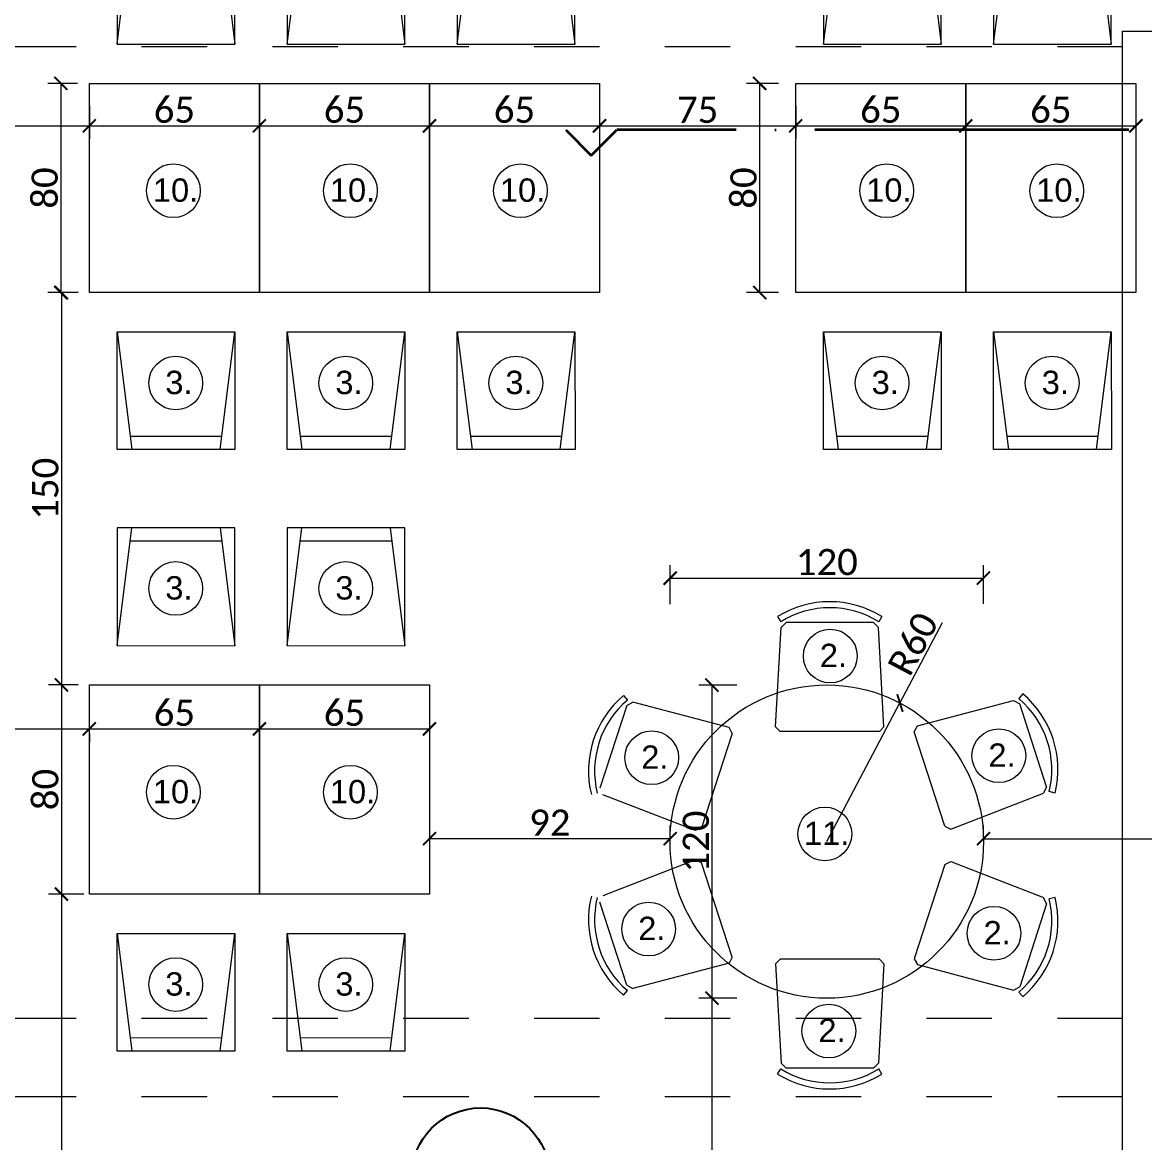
# Model space of a CAD drawing. Header units: centimetres. Extents: x -26724 to 60145, y -23645 to 6771.
# Drawn here: x -19780.6 to -19351.7, y -2140.3 to -1712 of the extents above; entities that cross this region are included whole.
import ezdxf

# ---------------------------------------------------------------- set-up
doc = ezdxf.new("R2010")
doc.units = ezdxf.units.CM
for name, pattern in [('ACAD_ISO04W100', [30, 24, -3, 0, -3]), ('AUSGEZOGEN', [0]), ('DALEKOVOD_VN', [5, 2.5, -2.5])]:
    doc.linetypes.add(name, pattern=pattern)
doc.layers.add('3.IZGLED 2', color=7, linetype='Continuous', lineweight=9, true_color=0x4a4a4a)
doc.layers.add('IZGLED 2', color=253, linetype='Continuous', lineweight=9, true_color=0x828282)
for name, color, linetype, lineweight in [('4.KOTE', 88, 'Continuous', 15), ('namestaj', 8, 'Continuous', 9), ('namjestaj', 150, 'Continuous', 5)]:
    doc.layers.add(name, color=color, linetype=linetype, lineweight=lineweight)
doc.layers.add('pozicije', color=7, linetype='Continuous')
doc.styles.add('0.15', font='arial.ttf', dxfattribs={"height": 0.15})
doc.styles.get("Standard").update_dxf_attribs({"font": 'calibri.ttf'})
doc.dimstyles.new('ja 1 50', dxfattribs={"dimtxt": 10, "dimasz": 5, "dimexe": 5, "dimexo": 5, "dimgap": 1, "dimtad": 1, "dimdec": 0, "dimtxsty": 'Standard', "dimblk": 'ARCHTICK', "dimcen": 2.5, "dimclrd": 256, "dimclrt": 7, "dimadec": 0, "dimazin": 0, "dimtfac": 1, "dimtdec": 0, "dimtix": 1, "dimtmove": 1, "dimatfit": 3, "dimldrblk": 'ARCHTICK', "dimfxl": 10, "dimfxlon": 1, "dimlwd": 0, "dimlwe": 9, "dimarcsym": 0})

# ---------------------------------------------------------------- blocks, each defined once
blk = doc.blocks.new('tttt')
at = {"layer": 'namjestaj', "linetype": 'AUSGEZOGEN', "transparency": 33554687}
for p, q in [((983.55, 1394.01, 13.5), (984.77, 1392.04, 13.5)), ((1023.41, 1394.01, 13.5), (1022.19, 1392.04, 13.5)), ((982.74, 1351.88, 13.5), (984.85, 1389.85, 13.5)), ((984.85, 1389.85, 13.5), (986.81, 1391.7, 13.5)), ((1020.14, 1391.7, 13.5), (986.81, 1391.7, 13.5)), ((1020.14, 1391.7, 13.5), (1022.09, 1389.85, 13.5)), ((1024.2, 1351.88, 13.5), (1022.09, 1389.85, 13.5)), ((1077.28, 1364.41, 13.5), (1075.79, 1362.64, 13.5)), ((925.86, 1360.02, 13.5), (915.56, 1328.32, 13.5)), ((924.68, 1363.84, 13.5), (926.17, 1362.07, 13.5)), ((925.86, 1360.02, 13.5), (928.23, 1361.31, 13.5)), ((964.99, 1351.58, 13.5), (928.23, 1361.31, 13.5)), ((1036.97, 1352.16, 13.5), (1073.73, 1361.88, 13.5)), ((1073.73, 1361.88, 13.5), (1076.09, 1360.6, 13.5)), ((1086.39, 1328.89, 13.5), (1076.09, 1360.6, 13.5)), ((966.21, 1349.34, 13.5), (964.99, 1351.58, 13.5)), ((984.49, 1350.03, 13.5), (982.74, 1351.88, 13.5)), ((1022.45, 1350.03, 13.5), (1024.2, 1351.88, 13.5)), ((1035.75, 1349.92, 13.5), (1036.97, 1352.16, 13.5)), ((966.21, 1349.34, 13.5), (954.47, 1313.24, 13.5)), ((1022.45, 1350.03, 13.5), (984.49, 1350.03, 13.5)), ((1047.48, 1313.82, 13.5), (1035.75, 1349.92, 13.5)), ((952.18, 1312.15, 13.5), (916.72, 1325.89, 13.5)), ((1049.78, 1312.73, 13.5), (1085.24, 1326.46, 13.5)), ((1086.39, 1328.89, 13.5), (1085.24, 1326.46, 13.5)), ((1089.6, 1326.5, 13.5), (1087.35, 1327.05, 13.5)), ((954.47, 1313.24, 13.5), (952.18, 1312.15, 13.5)), ((1047.48, 1313.82, 13.5), (1049.78, 1312.73, 13.5)), ((952.18, 1300.92, 13.5), (916.72, 1287.18, 13.5)), ((954.47, 1299.83, 13.5), (952.18, 1300.92, 13.5)), ((966.21, 1263.72, 13.5), (954.47, 1299.83, 13.5)), ((1047.48, 1299.25, 13.5), (1049.78, 1300.34, 13.5)), ((1049.78, 1300.34, 13.5), (1085.24, 1286.6, 13.5)), ((1047.48, 1299.25, 13.5), (1035.75, 1263.14, 13.5)), ((925.86, 1253.05, 13.5), (915.56, 1284.75, 13.5)), ((1086.39, 1284.17, 13.5), (1076.09, 1252.47, 13.5)), ((1086.39, 1284.17, 13.5), (1085.24, 1286.6, 13.5)), ((1089.6, 1286.56, 13.5), (1087.35, 1286.01, 13.5)), ((964.99, 1261.49, 13.5), (928.23, 1251.76, 13.5)), ((966.21, 1263.72, 13.5), (964.99, 1261.49, 13.5)), ((984.49, 1263.04, 13.5), (982.74, 1261.19, 13.5)), ((982.74, 1261.19, 13.5), (984.85, 1223.22, 13.5)), ((1022.45, 1263.04, 13.5), (984.49, 1263.04, 13.5)), ((1024.2, 1261.19, 13.5), (1022.09, 1223.22, 13.5)), ((1022.45, 1263.04, 13.5), (1024.2, 1261.19, 13.5)), ((1035.75, 1263.14, 13.5), (1036.97, 1260.91, 13.5)), ((1036.97, 1260.91, 13.5), (1073.73, 1251.18, 13.5)), ((925.86, 1253.05, 13.5), (928.23, 1251.76, 13.5)), ((1073.73, 1251.18, 13.5), (1076.09, 1252.47, 13.5)), ((924.68, 1249.23, 13.5), (926.17, 1250.99, 13.5)), ((1077.28, 1248.66, 13.5), (1075.79, 1250.42, 13.5)), ((984.85, 1223.22, 13.5), (986.81, 1221.37, 13.5)), ((1020.14, 1221.37, 13.5), (1022.09, 1223.22, 13.5)), ((983.55, 1219.06, 13.5), (984.77, 1221.03, 13.5)), ((1020.14, 1221.37, 13.5), (986.81, 1221.37, 13.5)), ((1023.41, 1219.06, 13.5), (1022.19, 1221.03, 13.5))]:
    blk.add_line(p, q, dxfattribs=at)
blk.add_circle((1002.36, 1307.97, 13.5), 59.9, dxfattribs=at)
for centre, radius, start, end in [((1003.48, 1361.87, 13.5), 37.82, 58.1974, 121.8026), ((1003.48, 1361.87, 13.5), 35.5, 58.1974, 121.8026), ((1052.87, 1335.52, 13.5), 37.82, 346.1974, 49.8026), ((949.08, 1334.95, 13.5), 37.82, 130.1974, 193.8026), ((949.08, 1334.95, 13.5), 35.5, 130.1974, 193.8026), ((1052.87, 1335.52, 13.5), 35.5, 346.1974, 49.8026), ((949.08, 1278.11, 13.5), 37.82, 166.1974, 229.8026), ((949.08, 1278.11, 13.5), 35.5, 166.1974, 229.8026), ((1052.87, 1277.54, 13.5), 35.5, 310.1974, 13.8026), ((1052.87, 1277.54, 13.5), 37.82, 310.1974, 13.8026), ((1003.48, 1251.2, 13.5), 37.82, 238.1974, 301.8026), ((1003.48, 1251.2, 13.5), 35.5, 238.1974, 301.8026)]:
    blk.add_arc(centre, radius, start, end, dxfattribs=at)
blk = doc.blocks.new('hzzzzzzz')
at = {"layer": 'namjestaj', "transparency": 33554687}
for p, q in [((620.48, 1677.08, 13.5), (626.13, 1722.08, 13.5)), ((620.5, 1722.08, 13.5), (620.48, 1677.08, 13.5)), ((665.5, 1722.06, 13.5), (620.5, 1722.08, 13.5)), ((620.5, 1722.08, 13.5), (620.5, 1722.08, 13.5)), ((659.88, 1722.06, 13.5), (665.48, 1677.06, 13.5)), ((665.48, 1677.06, 13.5), (665.5, 1722.06, 13.5)), ((660.5, 1717.06, 13.5), (625.5, 1717.08, 13.5)), ((620.48, 1677.08, 13.5), (665.48, 1677.06, 13.5)), ((609.86, 1582.06, 13.5), (609.86, 1662.06, 13.5)), ((609.86, 1662.06, 13.5), (674.86, 1662.06, 13.5)), ((674.86, 1662.06, 13.5), (674.86, 1582.06, 13.5)), ((674.86, 1582.06, 13.5), (609.86, 1582.06, 13.5)), ((609.86, 1582.06, 13.5), (609.86, 1582.06, 13.5)), ((620.48, 1567.04, 13.5), (665.48, 1567.06, 13.5)), ((620.48, 1567.04, 13.5), (626.13, 1522.04, 13.5)), ((620.5, 1522.04, 13.5), (620.48, 1567.04, 13.5)), ((659.88, 1522.06, 13.5), (665.48, 1567.06, 13.5)), ((665.48, 1567.06, 13.5), (665.5, 1522.06, 13.5)), ((660.5, 1527.06, 13.5), (625.5, 1527.04, 13.5)), ((665.5, 1522.06, 13.5), (620.5, 1522.04, 13.5)), ((620.5, 1522.04, 13.5), (620.5, 1522.04, 13.5))]:
    blk.add_line(p, q, dxfattribs=at)
blk = doc.blocks.new('_ArchTick')
at = {"color": 0, "linetype": 'ByBlock', "const_width": 0.15}
blk.add_lwpolyline([(-0.5, -0.5), (0.5, 0.5)], dxfattribs=at)
blk = doc.blocks.new('*D2530')
at = {"layer": '4.KOTE', "color": 0, "lineweight": 9, "transparency": 16777216}
for p, q in [((-19755.07, -1743.84), (-19755.07, -1756.5)), ((-19835.03, -1747.23), (-19835.03, -1756.5))]:
    blk.add_line(p, q, dxfattribs=at)
at = {"layer": '4.KOTE', "lineweight": 0, "transparency": 16777216}
blk.add_line((-19835.03, -1751.5), (-19755.07, -1751.5), dxfattribs=at)
at = {"layer": 'Defpoints', "color": 0, "transparency": 16777216}
for p in [(-19835.03, -1735.26, 27), (-19755.07, -1735.26, 13.5), (-19755.07, -1751.5)]:
    blk.add_point(p, dxfattribs=at)
at = {"layer": '4.KOTE', "lineweight": 0, "transparency": 16777216, "xscale": 5, "yscale": 5, "zscale": 5, "rotation": 180}
blk.add_blockref('_ArchTick', (-19835.03, -1751.5), dxfattribs=at)
at = {"layer": '4.KOTE', "lineweight": 0, "transparency": 16777216, "xscale": 5, "yscale": 5, "zscale": 5}
blk.add_blockref('_ArchTick', (-19755.07, -1751.5), dxfattribs=at)
at = {"layer": '4.KOTE', "color": 7, "transparency": 16777216, "insert": (-19795.05, -1745.38), "char_height": 10, "attachment_point": 5}
blk.add_mtext('80', dxfattribs=at)
blk = doc.blocks.new('*D2531')
at = {"layer": '4.KOTE', "color": 0, "lineweight": 9, "transparency": 16777216}
for p, q in [((-19755.07, -1743.84), (-19755.07, -1756.5)), ((-19690.07, -1743.84), (-19690.07, -1756.5))]:
    blk.add_line(p, q, dxfattribs=at)
at = {"layer": '4.KOTE', "lineweight": 0, "transparency": 16777216}
blk.add_line((-19755.07, -1751.5), (-19690.07, -1751.5), dxfattribs=at)
at = {"layer": 'Defpoints', "color": 0, "transparency": 16777216}
for p in [(-19755.07, -1735.26, 13.5), (-19690.07, -1735.26, 13.5), (-19690.07, -1751.5)]:
    blk.add_point(p, dxfattribs=at)
at = {"layer": '4.KOTE', "lineweight": 0, "transparency": 16777216, "xscale": 5, "yscale": 5, "zscale": 5, "rotation": 180}
blk.add_blockref('_ArchTick', (-19755.07, -1751.5), dxfattribs=at)
at = {"layer": '4.KOTE', "lineweight": 0, "transparency": 16777216, "xscale": 5, "yscale": 5, "zscale": 5}
blk.add_blockref('_ArchTick', (-19690.07, -1751.5), dxfattribs=at)
at = {"layer": '4.KOTE', "color": 7, "transparency": 16777216, "insert": (-19722.57, -1745.38), "char_height": 10, "attachment_point": 5}
blk.add_mtext('65', dxfattribs=at)
blk = doc.blocks.new('*D2532')
at = {"layer": '4.KOTE', "color": 0, "lineweight": 9, "transparency": 16777216}
for p, q in [((-19690.07, -1743.84), (-19690.07, -1756.5)), ((-19625.07, -1743.84), (-19625.07, -1756.5))]:
    blk.add_line(p, q, dxfattribs=at)
at = {"layer": '4.KOTE', "lineweight": 0, "transparency": 16777216}
blk.add_line((-19690.07, -1751.5), (-19625.07, -1751.5), dxfattribs=at)
at = {"layer": 'Defpoints', "color": 0, "transparency": 16777216}
for p in [(-19690.07, -1735.26, 13.5), (-19625.07, -1735.26, 13.5), (-19625.07, -1751.5)]:
    blk.add_point(p, dxfattribs=at)
at = {"layer": '4.KOTE', "lineweight": 0, "transparency": 16777216, "xscale": 5, "yscale": 5, "zscale": 5, "rotation": 180}
blk.add_blockref('_ArchTick', (-19690.07, -1751.5), dxfattribs=at)
at = {"layer": '4.KOTE', "lineweight": 0, "transparency": 16777216, "xscale": 5, "yscale": 5, "zscale": 5}
blk.add_blockref('_ArchTick', (-19625.07, -1751.5), dxfattribs=at)
at = {"layer": '4.KOTE', "color": 7, "transparency": 16777216, "insert": (-19657.57, -1745.38), "char_height": 10, "attachment_point": 5}
blk.add_mtext('65', dxfattribs=at)
blk = doc.blocks.new('*D2533')
at = {"layer": '4.KOTE', "color": 0, "lineweight": 9, "transparency": 16777216}
for p, q in [((-19625.07, -1743.84), (-19625.07, -1756.5)), ((-19560.07, -1743.84), (-19560.07, -1756.5))]:
    blk.add_line(p, q, dxfattribs=at)
at = {"layer": '4.KOTE', "lineweight": 0, "transparency": 16777216}
blk.add_line((-19625.07, -1751.5), (-19560.07, -1751.5), dxfattribs=at)
at = {"layer": 'Defpoints', "color": 0, "transparency": 16777216}
for p in [(-19625.07, -1735.26, 13.5), (-19560.07, -1735.26, 13.5), (-19560.07, -1751.5)]:
    blk.add_point(p, dxfattribs=at)
at = {"layer": '4.KOTE', "lineweight": 0, "transparency": 16777216, "xscale": 5, "yscale": 5, "zscale": 5, "rotation": 180}
blk.add_blockref('_ArchTick', (-19625.07, -1751.5), dxfattribs=at)
at = {"layer": '4.KOTE', "lineweight": 0, "transparency": 16777216, "xscale": 5, "yscale": 5, "zscale": 5}
blk.add_blockref('_ArchTick', (-19560.07, -1751.5), dxfattribs=at)
at = {"layer": '4.KOTE', "color": 7, "transparency": 16777216, "insert": (-19592.57, -1745.38), "char_height": 10, "attachment_point": 5}
blk.add_mtext('65', dxfattribs=at)
blk = doc.blocks.new('*D2534')
at = {"layer": '4.KOTE', "color": 0, "lineweight": 9, "transparency": 16777216}
for p, q in [((-19560.07, -1743.84), (-19560.07, -1756.5)), ((-19485.07, -1743.84), (-19485.07, -1756.5))]:
    blk.add_line(p, q, dxfattribs=at)
at = {"layer": '4.KOTE', "lineweight": 0, "transparency": 16777216}
blk.add_line((-19560.07, -1751.5), (-19485.07, -1751.5), dxfattribs=at)
at = {"layer": 'Defpoints', "color": 0, "transparency": 16777216}
for p in [(-19560.07, -1735.26, 13.5), (-19485.07, -1735.26, 13.5), (-19485.07, -1751.5)]:
    blk.add_point(p, dxfattribs=at)
at = {"layer": '4.KOTE', "lineweight": 0, "transparency": 16777216, "xscale": 5, "yscale": 5, "zscale": 5, "rotation": 180}
blk.add_blockref('_ArchTick', (-19560.07, -1751.5), dxfattribs=at)
at = {"layer": '4.KOTE', "lineweight": 0, "transparency": 16777216, "xscale": 5, "yscale": 5, "zscale": 5}
blk.add_blockref('_ArchTick', (-19485.07, -1751.5), dxfattribs=at)
at = {"layer": '4.KOTE', "color": 7, "transparency": 16777216, "insert": (-19522.57, -1745.43), "char_height": 10, "attachment_point": 5}
blk.add_mtext('75', dxfattribs=at)
blk = doc.blocks.new('*D2535')
at = {"layer": '4.KOTE', "color": 0, "lineweight": 9, "transparency": 16777216}
for p, q in [((-19485.07, -1743.84), (-19485.07, -1756.5)), ((-19420.07, -1744.91), (-19420.07, -1756.5))]:
    blk.add_line(p, q, dxfattribs=at)
at = {"layer": '4.KOTE', "lineweight": 0, "transparency": 16777216}
blk.add_line((-19485.07, -1751.5), (-19420.07, -1751.5), dxfattribs=at)
at = {"layer": 'Defpoints', "color": 0, "transparency": 16777216}
for p in [(-19485.07, -1735.26, 13.5), (-19420.07, -1740.06, 13.5), (-19420.07, -1751.5)]:
    blk.add_point(p, dxfattribs=at)
at = {"layer": '4.KOTE', "lineweight": 0, "transparency": 16777216, "xscale": 5, "yscale": 5, "zscale": 5, "rotation": 180}
blk.add_blockref('_ArchTick', (-19485.07, -1751.5), dxfattribs=at)
at = {"layer": '4.KOTE', "lineweight": 0, "transparency": 16777216, "xscale": 5, "yscale": 5, "zscale": 5}
blk.add_blockref('_ArchTick', (-19420.07, -1751.5), dxfattribs=at)
at = {"layer": '4.KOTE', "color": 7, "transparency": 16777216, "insert": (-19452.57, -1745.38), "char_height": 10, "attachment_point": 5}
blk.add_mtext('65', dxfattribs=at)
blk = doc.blocks.new('*D2536')
at = {"layer": '4.KOTE', "color": 0, "lineweight": 9, "transparency": 16777216}
for p, q in [((-19420.07, -1744.91), (-19420.07, -1756.5)), ((-19355.07, -1743.84), (-19355.07, -1756.5))]:
    blk.add_line(p, q, dxfattribs=at)
at = {"layer": '4.KOTE', "lineweight": 0, "transparency": 16777216}
blk.add_line((-19420.07, -1751.5), (-19355.07, -1751.5), dxfattribs=at)
at = {"layer": 'Defpoints', "color": 0, "transparency": 16777216}
for p in [(-19355.07, -1735.26, 13.5), (-19420.07, -1740.06, 13.5), (-19355.07, -1751.5)]:
    blk.add_point(p, dxfattribs=at)
at = {"layer": '4.KOTE', "lineweight": 0, "transparency": 16777216, "xscale": 5, "yscale": 5, "zscale": 5, "rotation": 180}
blk.add_blockref('_ArchTick', (-19420.07, -1751.5), dxfattribs=at)
at = {"layer": '4.KOTE', "lineweight": 0, "transparency": 16777216, "xscale": 5, "yscale": 5, "zscale": 5}
blk.add_blockref('_ArchTick', (-19355.07, -1751.5), dxfattribs=at)
at = {"layer": '4.KOTE', "color": 7, "transparency": 16777216, "insert": (-19387.57, -1745.38), "char_height": 10, "attachment_point": 5}
blk.add_mtext('65', dxfattribs=at)
blk = doc.blocks.new('*D2545')
at = {"layer": '4.KOTE', "color": 0, "lineweight": 9, "transparency": 16777216}
for p, q in [((-19835.03, -1979.23), (-19835.03, -1987.1)), ((-19755.07, -1983.83), (-19755.07, -1987.1))]:
    blk.add_line(p, q, dxfattribs=at)
at = {"layer": '4.KOTE', "lineweight": 0, "transparency": 16777216}
blk.add_line((-19835.03, -1982.1), (-19755.07, -1982.1), dxfattribs=at)
at = {"layer": 'Defpoints', "color": 0, "transparency": 16777216}
for p in [(-19835.03, -1970.47, 27), (-19755.07, -1982.1, 13.5), (-19755.07, -1982.1)]:
    blk.add_point(p, dxfattribs=at)
at = {"layer": '4.KOTE', "lineweight": 0, "transparency": 16777216, "xscale": 5, "yscale": 5, "zscale": 5, "rotation": 180}
blk.add_blockref('_ArchTick', (-19835.03, -1982.1), dxfattribs=at)
at = {"layer": '4.KOTE', "lineweight": 0, "transparency": 16777216, "xscale": 5, "yscale": 5, "zscale": 5}
blk.add_blockref('_ArchTick', (-19755.07, -1982.1), dxfattribs=at)
at = {"layer": '4.KOTE', "color": 7, "transparency": 16777216, "insert": (-19795.05, -1975.97), "char_height": 10, "attachment_point": 5}
blk.add_mtext('80', dxfattribs=at)
blk = doc.blocks.new('*D2546')
at = {"layer": '4.KOTE', "lineweight": 0, "transparency": 16777216}
blk.add_line((-19755.07, -1982.1), (-19690.07, -1982.1), dxfattribs=at)
at = {"layer": '4.KOTE', "color": 0, "lineweight": 9, "transparency": 16777216}
for p, q in [((-19755.07, -1983.83), (-19755.07, -1987.1)), ((-19690.07, -1983.83), (-19690.07, -1987.1))]:
    blk.add_line(p, q, dxfattribs=at)
at = {"layer": 'Defpoints', "color": 0, "transparency": 16777216}
for p in [(-19755.07, -1982.1, 13.5), (-19690.07, -1982.1, 13.5), (-19690.07, -1982.1)]:
    blk.add_point(p, dxfattribs=at)
at = {"layer": '4.KOTE', "lineweight": 0, "transparency": 16777216, "xscale": 5, "yscale": 5, "zscale": 5, "rotation": 180}
blk.add_blockref('_ArchTick', (-19755.07, -1982.1), dxfattribs=at)
at = {"layer": '4.KOTE', "lineweight": 0, "transparency": 16777216, "xscale": 5, "yscale": 5, "zscale": 5}
blk.add_blockref('_ArchTick', (-19690.07, -1982.1), dxfattribs=at)
at = {"layer": '4.KOTE', "color": 7, "transparency": 16777216, "insert": (-19722.57, -1975.98), "char_height": 10, "attachment_point": 5}
blk.add_mtext('65', dxfattribs=at)
blk = doc.blocks.new('*D2547')
at = {"layer": '4.KOTE', "color": 0, "lineweight": 9, "transparency": 16777216}
for p, q in [((-19625.07, -1978.15), (-19625.07, -1987.1)), ((-19690.07, -1983.83), (-19690.07, -1987.1))]:
    blk.add_line(p, q, dxfattribs=at)
at = {"layer": '4.KOTE', "lineweight": 0, "transparency": 16777216}
blk.add_line((-19690.07, -1982.1), (-19625.07, -1982.1), dxfattribs=at)
at = {"layer": 'Defpoints', "color": 0, "transparency": 16777216}
for p in [(-19625.07, -1974.78, 13.5), (-19690.07, -1982.1, 13.5), (-19625.07, -1982.1)]:
    blk.add_point(p, dxfattribs=at)
at = {"layer": '4.KOTE', "lineweight": 0, "transparency": 16777216, "xscale": 5, "yscale": 5, "zscale": 5, "rotation": 180}
blk.add_blockref('_ArchTick', (-19690.07, -1982.1), dxfattribs=at)
at = {"layer": '4.KOTE', "lineweight": 0, "transparency": 16777216, "xscale": 5, "yscale": 5, "zscale": 5}
blk.add_blockref('_ArchTick', (-19625.07, -1982.1), dxfattribs=at)
at = {"layer": '4.KOTE', "color": 7, "transparency": 16777216, "insert": (-19657.57, -1975.98), "char_height": 10, "attachment_point": 5}
blk.add_mtext('65', dxfattribs=at)
blk = doc.blocks.new('*D2548')
at = {"layer": '4.KOTE', "color": 0, "lineweight": 9, "transparency": 16777216}
for p, q in [((-19759.54, -1735.26), (-19770.98, -1735.26)), ((-19759.54, -1815.26), (-19770.98, -1815.26))]:
    blk.add_line(p, q, dxfattribs=at)
at = {"layer": '4.KOTE', "lineweight": 0, "transparency": 16777216}
blk.add_line((-19765.98, -1735.26), (-19765.98, -1815.26), dxfattribs=at)
at = {"layer": 'Defpoints', "color": 0, "transparency": 16777216}
for p in [(-19755.07, -1735.26, 13.5), (-19765.98, -1815.26), (-19755.07, -1815.26, 13.5)]:
    blk.add_point(p, dxfattribs=at)
at = {"layer": '4.KOTE', "lineweight": 0, "transparency": 16777216, "xscale": 5, "yscale": 5, "zscale": 5}
for p, rotation in [((-19765.98, -1735.26), 90), ((-19765.98, -1815.26), 270)]:
    blk.add_blockref('_ArchTick', p, dxfattribs=dict(at, rotation=rotation))
at = {"layer": '4.KOTE', "color": 7, "transparency": 16777216, "insert": (-19772.11, -1775.26), "char_height": 10, "attachment_point": 5, "rotation": 90}
blk.add_mtext('80', dxfattribs=at)
blk = doc.blocks.new('*D2549')
at = {"layer": '4.KOTE', "color": 0, "lineweight": 9, "transparency": 16777216}
for p, q in [((-19491.67, -1735.26), (-19503.85, -1735.26)), ((-19491.67, -1815.26), (-19503.85, -1815.26))]:
    blk.add_line(p, q, dxfattribs=at)
at = {"layer": '4.KOTE', "lineweight": 0, "transparency": 16777216}
blk.add_line((-19498.85, -1735.26), (-19498.85, -1815.26), dxfattribs=at)
at = {"layer": 'Defpoints', "color": 0, "transparency": 16777216}
for p in [(-19485.07, -1735.26, 13.5), (-19498.85, -1815.26), (-19485.07, -1815.26, 13.5)]:
    blk.add_point(p, dxfattribs=at)
at = {"layer": '4.KOTE', "lineweight": 0, "transparency": 16777216, "xscale": 5, "yscale": 5, "zscale": 5}
for p, rotation in [((-19498.85, -1735.26), 90), ((-19498.85, -1815.26), 270)]:
    blk.add_blockref('_ArchTick', p, dxfattribs=dict(at, rotation=rotation))
at = {"layer": '4.KOTE', "color": 7, "transparency": 16777216, "insert": (-19504.98, -1775.26), "char_height": 10, "attachment_point": 5, "rotation": 90}
blk.add_mtext('80', dxfattribs=at)
blk = doc.blocks.new('*D2550')
at = {"layer": '4.KOTE', "color": 0, "lineweight": 9, "transparency": 16777216}
for p, q in [((-19759.38, -1965.26), (-19770.74, -1965.26)), ((-19759.38, -2045.26), (-19770.74, -2045.26))]:
    blk.add_line(p, q, dxfattribs=at)
at = {"layer": '4.KOTE', "lineweight": 0, "transparency": 16777216}
blk.add_line((-19765.74, -1965.26), (-19765.74, -2045.26), dxfattribs=at)
at = {"layer": 'Defpoints', "color": 0, "transparency": 16777216}
for p in [(-19755.07, -1965.26, 13.5), (-19765.74, -2045.26), (-19755.07, -2045.26, 13.5)]:
    blk.add_point(p, dxfattribs=at)
at = {"layer": '4.KOTE', "lineweight": 0, "transparency": 16777216, "xscale": 5, "yscale": 5, "zscale": 5}
for p, rotation in [((-19765.74, -1965.26), 90), ((-19765.74, -2045.26), 270)]:
    blk.add_blockref('_ArchTick', p, dxfattribs=dict(at, rotation=rotation))
at = {"layer": '4.KOTE', "color": 7, "transparency": 16777216, "insert": (-19771.87, -2005.26), "char_height": 10, "attachment_point": 5, "rotation": 90}
blk.add_mtext('80', dxfattribs=at)
blk = doc.blocks.new('*D2443')
at = {"layer": '4.KOTE', "lineweight": 0, "transparency": 16777216}
for p in [(-19429.06, -1941.53), (-19473.18, -2025.16)]:
    blk.add_line(p, (-19445.23, -1972.18), dxfattribs=at)
at = {"layer": 'Defpoints', "color": 0, "transparency": 16777216}
for p in [(-19445.23, -1972.18, 13.5), (-19473.18, -2025.16, 13.5)]:
    blk.add_point(p, dxfattribs=at)
at = {"layer": '4.KOTE', "lineweight": 0, "transparency": 16777216, "xscale": 5, "yscale": 5, "zscale": 5, "rotation": 242.1810843853077}
blk.add_blockref('_ArchTick', (-19445.23, -1972.18), dxfattribs=at)
at = {"layer": '4.KOTE', "color": 7, "transparency": 16777216, "insert": (-19440.23, -1949.58), "char_height": 10, "attachment_point": 5, "rotation": 62.1811}
blk.add_mtext('R60', dxfattribs=at)
blk = doc.blocks.new('*D2552')
at = {"layer": '4.KOTE', "color": 0, "lineweight": 9, "transparency": 16777216}
for p, q in [((-19533.04, -1934.33), (-19533.04, -1919.44)), ((-19413.33, -1934.32), (-19413.33, -1919.44))]:
    blk.add_line(p, q, dxfattribs=at)
at = {"layer": '4.KOTE', "lineweight": 0, "transparency": 16777216}
blk.add_line((-19533.04, -1924.44), (-19413.33, -1924.44), dxfattribs=at)
at = {"layer": 'Defpoints', "color": 0, "transparency": 16777216}
for p in [(-19413.33, -1924.44), (-19413.33, -2022.88, 13.5), (-19533.04, -2027.43, 13.5)]:
    blk.add_point(p, dxfattribs=at)
at = {"layer": '4.KOTE', "lineweight": 0, "transparency": 16777216, "xscale": 5, "yscale": 5, "zscale": 5, "rotation": 180}
blk.add_blockref('_ArchTick', (-19533.04, -1924.44), dxfattribs=at)
at = {"layer": '4.KOTE', "lineweight": 0, "transparency": 16777216, "xscale": 5, "yscale": 5, "zscale": 5}
blk.add_blockref('_ArchTick', (-19413.33, -1924.44), dxfattribs=at)
at = {"layer": '4.KOTE', "color": 7, "transparency": 16777216, "insert": (-19473.18, -1918.32), "char_height": 10, "attachment_point": 5}
blk.add_mtext('120', dxfattribs=at)
blk = doc.blocks.new('*D2553')
at = {"layer": '4.KOTE', "color": 0, "lineweight": 9, "transparency": 16777216}
for p, q in [((-19625.07, -2016.64), (-19625.07, -2029.06)), ((-19533.07, -2022.51), (-19533.07, -2019.06))]:
    blk.add_line(p, q, dxfattribs=at)
at = {"layer": '4.KOTE', "lineweight": 0, "transparency": 16777216}
blk.add_line((-19533.07, -2024.06), (-19625.07, -2024.06), dxfattribs=at)
at = {"layer": 'Defpoints', "color": 0, "transparency": 16777216}
for p in [(-19625.07, -2009.14, 13.5), (-19625.07, -2024.06), (-19533.07, -2024.32, 13.5)]:
    blk.add_point(p, dxfattribs=at)
at = {"layer": '4.KOTE', "lineweight": 0, "transparency": 16777216, "xscale": 5, "yscale": 5, "zscale": 5, "rotation": 180}
blk.add_blockref('_ArchTick', (-19625.07, -2024.06), dxfattribs=at)
at = {"layer": '4.KOTE', "lineweight": 0, "transparency": 16777216, "xscale": 5, "yscale": 5, "zscale": 5}
blk.add_blockref('_ArchTick', (-19533.07, -2024.06), dxfattribs=at)
at = {"layer": '4.KOTE', "color": 7, "transparency": 16777216, "insert": (-19579.07, -2017.93), "char_height": 10, "attachment_point": 5}
blk.add_mtext('92', dxfattribs=at)
blk = doc.blocks.new('*D2554')
at = {"layer": '4.KOTE', "color": 0, "lineweight": 9, "transparency": 16777216}
for p, q in [((-19413.29, -2023.42), (-19413.29, -2019.06)), ((-19260.07, -2023.42), (-19260.07, -2019.06))]:
    blk.add_line(p, q, dxfattribs=at)
at = {"layer": '4.KOTE', "lineweight": 0, "transparency": 16777216}
blk.add_line((-19413.29, -2024.06), (-19260.07, -2024.06), dxfattribs=at)
at = {"layer": 'Defpoints', "color": 0, "transparency": 16777216}
for p in [(-19260.07, -2024.06), (-19413.29, -2025.6, 13.5), (-19260.07, -2025.6, 13.5)]:
    blk.add_point(p, dxfattribs=at)
at = {"layer": '4.KOTE', "lineweight": 0, "transparency": 16777216, "xscale": 5, "yscale": 5, "zscale": 5, "rotation": 180}
blk.add_blockref('_ArchTick', (-19413.29, -2024.06), dxfattribs=at)
at = {"layer": '4.KOTE', "lineweight": 0, "transparency": 16777216, "xscale": 5, "yscale": 5, "zscale": 5}
blk.add_blockref('_ArchTick', (-19260.07, -2024.06), dxfattribs=at)
at = {"layer": '4.KOTE', "color": 7, "transparency": 16777216, "insert": (-19336.68, -2017.93), "char_height": 10, "attachment_point": 5}
blk.add_mtext('153', dxfattribs=at)
blk = doc.blocks.new('*D2555')
at = {"layer": '4.KOTE', "color": 0, "lineweight": 9, "transparency": 16777216}
for p, q in [((-19507.63, -2085.05), (-19522.08, -2085.05)), ((-19507.62, -2255.01), (-19522.08, -2255.01))]:
    blk.add_line(p, q, dxfattribs=at)
at = {"layer": '4.KOTE', "lineweight": 0, "transparency": 16777216}
blk.add_line((-19517.08, -2085.05), (-19517.08, -2255.01), dxfattribs=at)
at = {"layer": 'Defpoints', "color": 0, "transparency": 16777216}
for p in [(-19473.44, -2085.05, 13.5), (-19517.08, -2255.01), (-19473.25, -2255.01, 13.5)]:
    blk.add_point(p, dxfattribs=at)
at = {"layer": '4.KOTE', "lineweight": 0, "transparency": 16777216, "xscale": 5, "yscale": 5, "zscale": 5}
for p, rotation in [((-19517.08, -2085.05), 90), ((-19517.08, -2255.01), 270)]:
    blk.add_blockref('_ArchTick', p, dxfattribs=dict(at, rotation=rotation))
at = {"layer": '4.KOTE', "color": 7, "transparency": 16777216, "insert": (-19523.2, -2170.03), "char_height": 10, "attachment_point": 5, "rotation": 90}
blk.add_mtext('170', dxfattribs=at)
blk = doc.blocks.new('*D2556')
at = {"layer": '4.KOTE', "color": 0, "lineweight": 9, "transparency": 16777216}
for p, q in [((-19759.38, -1815.26), (-19770.74, -1815.26)), ((-19759.38, -1965.26), (-19770.74, -1965.26))]:
    blk.add_line(p, q, dxfattribs=at)
at = {"layer": '4.KOTE', "lineweight": 0, "transparency": 16777216}
blk.add_line((-19765.74, -1815.26), (-19765.74, -1965.26), dxfattribs=at)
at = {"layer": 'Defpoints', "color": 0, "transparency": 16777216}
for p in [(-19755.07, -1815.26, 13.5), (-19765.74, -1965.26), (-19755.07, -1965.26, 13.5)]:
    blk.add_point(p, dxfattribs=at)
at = {"layer": '4.KOTE', "lineweight": 0, "transparency": 16777216, "xscale": 5, "yscale": 5, "zscale": 5}
for p, rotation in [((-19765.74, -1815.26), 90), ((-19765.74, -1965.26), 270)]:
    blk.add_blockref('_ArchTick', p, dxfattribs=dict(at, rotation=rotation))
at = {"layer": '4.KOTE', "color": 7, "transparency": 16777216, "insert": (-19771.87, -1890.26), "char_height": 10, "attachment_point": 5, "rotation": 90}
blk.add_mtext('150', dxfattribs=at)
blk = doc.blocks.new('*D2442')
at = {"layer": '4.KOTE', "color": 0, "lineweight": 9, "transparency": 16777216}
for p, q in [((-19757.17, -2045.26), (-19770.74, -2045.26)), ((-19758.61, -2285.26), (-19770.74, -2285.26))]:
    blk.add_line(p, q, dxfattribs=at)
at = {"layer": '4.KOTE', "lineweight": 0, "transparency": 16777216}
blk.add_line((-19765.74, -2045.26), (-19765.74, -2285.26), dxfattribs=at)
at = {"layer": 'Defpoints', "color": 0, "transparency": 16777216}
for p in [(-19752.17, -2045.26), (-19765.74, -2285.26), (-19752.17, -2285.26, 13.5)]:
    blk.add_point(p, dxfattribs=at)
at = {"layer": '4.KOTE', "lineweight": 0, "transparency": 16777216, "xscale": 5, "yscale": 5, "zscale": 5}
for p, rotation in [((-19765.74, -2045.26), 90), ((-19765.74, -2285.26), 270)]:
    blk.add_blockref('_ArchTick', p, dxfattribs=dict(at, rotation=rotation))
at = {"layer": '4.KOTE', "color": 7, "transparency": 16777216, "insert": (-19771.87, -2165.26), "char_height": 10, "attachment_point": 5, "rotation": 90}
blk.add_mtext('240', dxfattribs=at)
blk = doc.blocks.new('*D2634')
at = {"layer": '4.KOTE', "color": 0, "lineweight": 9, "transparency": 16777216}
for p, q in [((-19507.57, -1965.31), (-19522.08, -1965.31)), ((-19507.61, -2085.05), (-19522.08, -2085.05))]:
    blk.add_line(p, q, dxfattribs=at)
at = {"layer": '4.KOTE', "lineweight": 0, "transparency": 16777216}
blk.add_line((-19517.08, -1965.31), (-19517.08, -2085.05), dxfattribs=at)
at = {"layer": 'Defpoints', "color": 0, "transparency": 16777216}
for p in [(-19470.59, -1965.31, 13.5), (-19517.08, -2085.05), (-19472.38, -2085.05, 13.5)]:
    blk.add_point(p, dxfattribs=at)
at = {"layer": '4.KOTE', "lineweight": 0, "transparency": 16777216, "xscale": 5, "yscale": 5, "zscale": 5}
for p, rotation in [((-19517.08, -1965.31), 90), ((-19517.08, -2085.05), 270)]:
    blk.add_blockref('_ArchTick', p, dxfattribs=dict(at, rotation=rotation))
at = {"layer": '4.KOTE', "color": 7, "transparency": 16777216, "insert": (-19523.2, -2025.18), "char_height": 10, "attachment_point": 5, "rotation": 90}
blk.add_mtext('120', dxfattribs=at)

msp = doc.modelspace()

# ---------------------------------------------------------------- linework, layer by layer
at = {"color": 3}
msp.add_circle((-19605.52, -2153.48), 26.45, dxfattribs=at)
at = {"layer": '3.IZGLED 2', "color": 32, "linetype": 'DALEKOVOD_VN', "ltscale": 10, "true_color": 0xcd6928}
for p, q in [((-19310.07, -1721.26, 13.5), (-19990.05, -1721.26, 13.5)), ((-19310.07, -2092.76, 13.5), (-19990.03, -2092.76, 13.5)), ((-19310.07, -2122.76, 13.5), (-19990.03, -2122.76, 13.5))]:
    msp.add_line(p, q, dxfattribs=at)
at = {"layer": '3.IZGLED 2', "ltscale": 12, "elevation": 13.5}
msp.add_lwpolyline([(-18810.18, -2675.26), (-18955.18, -2675.26), (-18955.18, -2820.26), (-19035.18, -2820.26), (-19035.18, -2960.26), (-19220.18, -2960.26), (-19220.18, -2820.26), (-19235.18, -2820.26), (-19235.18, -2927.66), (-19360.18, -2927.67), (-19360.18, -1715.26), (-18810.18, -1715.26), (-18810.18, -2675.26)], dxfattribs=at)
at = {"layer": 'IZGLED 2', "color": 32, "lineweight": 35}
for p, q in [((-19572.97, -1753.08), (-19563.2, -1762.84)), ((-19563.2, -1762.84), (-19553.43, -1753.08))]:
    msp.add_line(p, q, dxfattribs=at)
at = {"layer": 'IZGLED 2', "color": 32, "linetype": 'ACAD_ISO04W100', "lineweight": 35, "ltscale": 5}
msp.add_line((-18607.25, -1753.08), (-19553.43, -1753.08), dxfattribs=at)
at = {"layer": 'namestaj'}
for centre in [(-19722.95, -1776.29, -40.5), (-19655.29, -1776.29, -40.5), (-19590.29, -1776.29, -40.5), (-19450.29, -1776.29, -40.5), (-19385.29, -1776.29, -40.5), (-19722.05, -1849.83, -40.5), (-19657.05, -1849.83, -40.5), (-19592.05, -1849.83, -40.5), (-19452.05, -1849.83, -40.5), (-19387.05, -1849.83, -40.5), (-19722.05, -1928.38, -40.5), (-19657.05, -1928.38, -40.5), (-19471.87, -1954.22), (-19540.11, -1993.11), (-19407.43, -1992.35, 13.5), (-19722.95, -2006.29, -40.5), (-19655.29, -2006.29, -40.5), (-19473.95, -2022.25), (-19541.28, -2058.61), (-19409.28, -2060.24), (-19722.05, -2079.83, -40.5), (-19657.05, -2079.83, -40.5), (-19472.41, -2097.61)]:
    msp.add_circle(centre, 10.27, dxfattribs=at)

# ---------------------------------------------------------------- block references
for name, p in [('hzzzzzzz', (-20364.93, -3397.32)), ('hzzzzzzz', (-20299.93, -3397.32)), ('hzzzzzzz', (-20234.93, -3397.32)), ('hzzzzzzz', (-20094.93, -3397.32)), ('hzzzzzzz', (-20029.93, -3397.32)), ('hzzzzzzz', (-20364.93, -3627.32)), ('hzzzzzzz', (-20299.93, -3627.32)), ('tttt', (-20475.54, -3333.13))]:
    msp.add_blockref(name, p)

# ---------------------------------------------------------------- texts
at = {"layer": 'pozicije', "style": '0.15'}
for s, p in [('10.', (-19730.79, -1780.53, -40.5)), ('10.', (-19663.14, -1780.53, -40.5)), ('10.', (-19598.14, -1780.53, -40.5)), ('10.', (-19458.14, -1780.53, -40.5)), ('10.', (-19393.14, -1780.53, -40.5)), ('3.', (-19726.04, -1854.07, -40.5)), ('3.', (-19661.04, -1854.07, -40.5)), ('3.', (-19596.04, -1854.07, -40.5)), ('3.', (-19456.04, -1854.07, -40.5)), ('3.', (-19391.04, -1854.07, -40.5)), ('3.', (-19726.04, -1932.62, -40.5)), ('3.', (-19661.04, -1932.62, -40.5)), ('2.', (-19475.86, -1958.46)), ('2.', (-19544.11, -1997.35)), ('2.', (-19411.42, -1996.58, 13.5)), ('10.', (-19730.79, -2010.53, -40.5)), ('10.', (-19663.14, -2010.53, -40.5)), ('11.', (-19481.91, -2026.49)), ('2.', (-19545.28, -2062.84)), ('2.', (-19413.28, -2064.48)), ('3.', (-19726.04, -2084.07, -40.5)), ('3.', (-19661.04, -2084.07, -40.5)), ('2.', (-19476.4, -2101.84))]:
    msp.add_text(s, height=8.93, dxfattribs=at).set_placement(p)

# ---------------------------------------------------------------- dimensions: what is measured, and where the dimension line sits
at = {"layer": '4.KOTE'}
for base, p1, p2, picture, middle in [((-19765.98, -1815.26), (-19755.07, -1735.26, 13.5), (-19755.07, -1815.26, 13.5), '*D2548', (-19772.11, -1775.26)), ((-19498.85, -1815.26), (-19485.07, -1735.26, 13.5), (-19485.07, -1815.26, 13.5), '*D2549', (-19504.98, -1775.26)), ((-19765.74, -1965.26), (-19755.07, -1815.26, 13.5), (-19755.07, -1965.26, 13.5), '*D2556', (-19771.87, -1890.26)), ((-19765.74, -2045.26), (-19755.07, -1965.26, 13.5), (-19755.07, -2045.26, 13.5), '*D2550', (-19771.87, -2005.26)), ((-19517.08, -2085.05), (-19470.59, -1965.31, 13.5), (-19472.38, -2085.05, 13.5), '*D2634', (-19523.2, -2025.18)), ((-19765.74, -2285.26), (-19752.17, -2045.26), (-19752.17, -2285.26, 13.5), '*D2442', (-19771.87, -2165.26)), ((-19517.08, -2255.01), (-19473.44, -2085.05, 13.5), (-19473.25, -2255.01, 13.5), '*D2555', (-19523.2, -2170.03))]:
    dim = msp.add_linear_dim(base=base, p1=p1, p2=p2, angle=90, dimstyle='ja 1 50', dxfattribs=at)
    dim.commit()
    dim.dimension.update_dxf_attribs({"geometry": picture, "text_midpoint": middle})
for base, p1, p2, picture, middle in [((-19755.07, -1751.5), (-19835.03, -1735.26, 27), (-19755.07, -1735.26, 13.5), '*D2530', (-19795.05, -1745.38)), ((-19690.07, -1751.5), (-19755.07, -1735.26, 13.5), (-19690.07, -1735.26, 13.5), '*D2531', (-19722.57, -1745.38)), ((-19625.07, -1751.5), (-19690.07, -1735.26, 13.5), (-19625.07, -1735.26, 13.5), '*D2532', (-19657.57, -1745.38)), ((-19560.07, -1751.5), (-19625.07, -1735.26, 13.5), (-19560.07, -1735.26, 13.5), '*D2533', (-19592.57, -1745.38)), ((-19485.07, -1751.5), (-19560.07, -1735.26, 13.5), (-19485.07, -1735.26, 13.5), '*D2534', (-19522.57, -1745.43)), ((-19420.07, -1751.5), (-19485.07, -1735.26, 13.5), (-19420.07, -1740.06, 13.5), '*D2535', (-19452.57, -1745.38)), ((-19355.07, -1751.5), (-19420.07, -1740.06, 13.5), (-19355.07, -1735.26, 13.5), '*D2536', (-19387.57, -1745.38)), ((-19413.33, -1924.44), (-19533.04, -2027.43, 13.5), (-19413.33, -2022.88, 13.5), '*D2552', (-19473.18, -1918.32)), ((-19755.07, -1982.1), (-19835.03, -1970.47, 27), (-19755.07, -1982.1, 13.5), '*D2545', (-19795.05, -1975.97)), ((-19690.07, -1982.1), (-19755.07, -1982.1, 13.5), (-19690.07, -1982.1, 13.5), '*D2546', (-19722.57, -1975.98)), ((-19625.07, -1982.1), (-19690.07, -1982.1, 13.5), (-19625.07, -1974.78, 13.5), '*D2547', (-19657.57, -1975.98)), ((-19625.07, -2024.06), (-19533.07, -2024.32, 13.5), (-19625.07, -2009.14, 13.5), '*D2553', (-19579.07, -2017.93)), ((-19260.07, -2024.06), (-19413.29, -2025.6, 13.5), (-19260.07, -2025.6, 13.5), '*D2554', (-19336.68, -2017.93))]:
    dim = msp.add_linear_dim(base=base, p1=p1, p2=p2, dimstyle='ja 1 50', dxfattribs=at)
    dim.commit()
    dim.dimension.update_dxf_attribs({"geometry": picture, "text_midpoint": middle})
dim = msp.add_radius_dim(center=(-19473.18, -2025.16, 13.5), mpoint=(-19445.23, -1972.18, 13.5), dimstyle='ja 1 50', dxfattribs=at)
dim.commit()
dim.dimension.update_dxf_attribs({"geometry": '*D2443', "text_midpoint": (-19440.23, -1949.58)})

doc.saveas('drawing.dxf')
